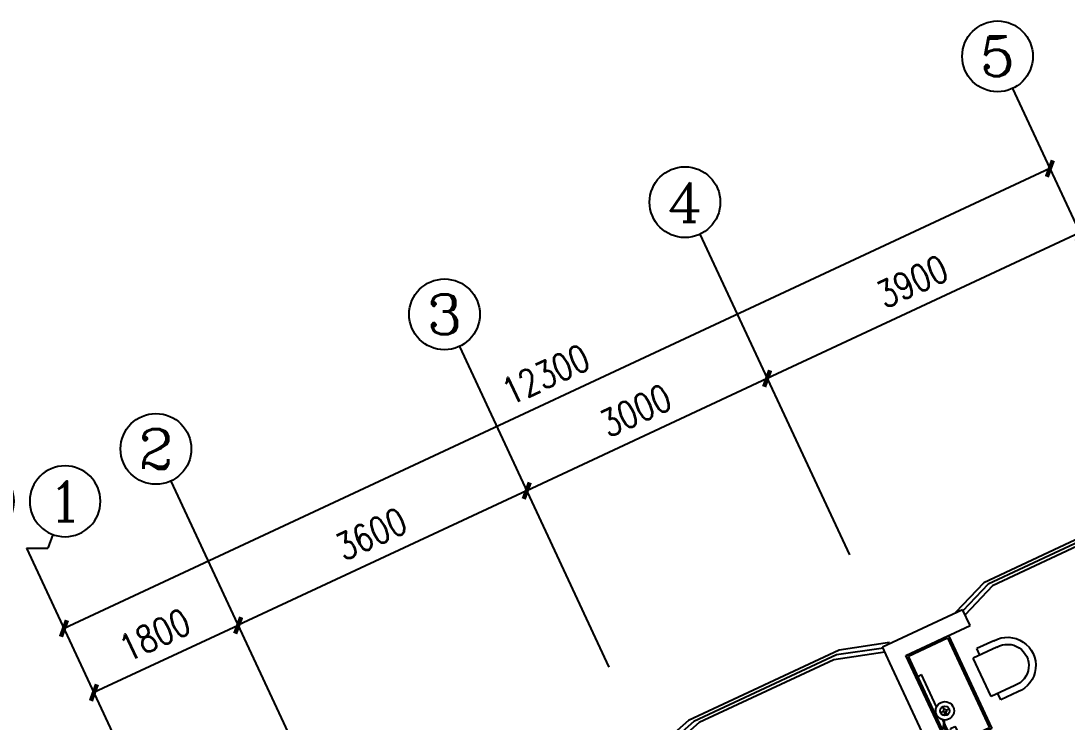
# Model space of a CAD drawing. Header units: millimetres. Extents: x 751 to 49128, y 379 to 40024.
# Drawn here: x 24918 to 36748, y 32099 to 40024 of the extents above; entities that cross this region are included whole.
import ezdxf
from ezdxf.enums import TextEntityAlignment as Align

# ---------------------------------------------------------------- set-up
doc = ezdxf.new("R2010")
doc.units = ezdxf.units.MM
for name, color, linetype in [('AXIS', 3, 'Continuous'), ('AXIS_TEXT', 7, 'Continuous'), ('LAYER1', 5, 'Continuous'), ('PUB_WINDW', 7, 'Continuous'), ('WALL', 255, 'Continuous'), ('WINDOW', 2, 'Continuous')]:
    doc.layers.add(name, color=color, linetype=linetype)
doc.styles.add('COMPLEX', font='COMPLEX')
doc.styles.add('DIM_FONT', font='SIMPLEX', dxfattribs={"width": 0.8})
doc.styles.get("Standard").update_dxf_attribs({"font": 'arial.ttf'})
doc.dimstyles.new('AXIS', dxfattribs={"dimtxt": 300, "dimasz": 1, "dimexe": 250, "dimexo": 300, "dimgap": 0.09, "dimtad": 1, "dimdec": 0, "dimzin": 0, "dimdsep": 46, "dimtxsty": 'DIM_FONT', "dimblk": '_DIMX', "dimcen": 0.09, "dimse1": 1, "dimse2": 1, "dimclrt": 7, "dimadec": 0, "dimazin": 0, "dimtfac": 1, "dimtdec": 0, "dimtix": 1, "dimtmove": 2, "dimatfit": 3, "dimldrblk": '_DIMX', "dimfxl": 1, "dimtolj": 1, "dimtzin": 0, "dimarcsym": 0})

# ---------------------------------------------------------------- blocks, each defined once
blk = doc.blocks.new('_AXISO1')
blk.add_line((0.354, -0.146), (0.5, 0))
blk.add_circle((0, -0.5), 0.5)
at = {"layer": 'AXIS_TEXT', "style": 'COMPLEX', "width": 1.041667}
blk.add_attdef('A', text='', height=0.56, dxfattribs=at).set_placement((-0.25, -0.78), (0.25, -0.78), align=Align.FIT)
blk = doc.blocks.new('_AXISO2')
blk.add_line((0.354, 0.146), (0.5, 0))
blk.add_circle((0, 0.5), 0.5)
at = {"layer": 'AXIS_TEXT', "style": 'COMPLEX', "width": 1.041667}
blk.add_attdef('A', text='', height=0.56, dxfattribs=at).set_placement((-0.25, 0.22), (0.25, 0.22), align=Align.FIT)
blk = doc.blocks.new('_DIMX')
at = {"const_width": 50}
blk.add_lwpolyline([(-70, -70), (70, 70)], dxfattribs=at)
blk = doc.blocks.new('*D77')
at = {"color": 0, "linetype": 'ByBlock', "transparency": 16777216}
blk.add_line((25712, 40676), (14566, 35478), dxfattribs=at)
at = {"layer": 'DEFPOINTS', "color": 0, "linetype": 'ByBlock', "transparency": 16777216}
for p in [(26981, 37957), (14565, 35478), (15833, 32759)]:
    blk.add_point(p, dxfattribs=at)
at = {"color": 0, "linetype": 'ByBlock', "transparency": 16777216}
for p, rotation in [((25713, 40676), 24.99999999999999), ((14565, 35478), 205)]:
    blk.add_blockref('_DIMX', p, dxfattribs=dict(at, rotation=rotation))
at = {"color": 7, "linetype": 'ByBlock', "transparency": 16777216, "insert": (20012, 38349), "char_height": 300, "attachment_point": 5, "rotation": 25, "style": 'DIM_FONT'}
blk.add_mtext('\\A1;12300', dxfattribs=at)
blk = doc.blocks.new('*D76')
at = {"color": 0, "linetype": 'ByBlock', "transparency": 16777216}
blk.add_line((16534, 35513), (14904, 34753), dxfattribs=at)
at = {"layer": 'DEFPOINTS', "color": 0, "linetype": 'ByBlock', "transparency": 16777216}
for p in [(14904, 34753), (17465, 33520), (15833, 32759)]:
    blk.add_point(p, dxfattribs=at)
at = {"color": 0, "linetype": 'ByBlock', "transparency": 16777216}
for p, rotation in [((16535, 35513), 24.99999999999999), ((14904, 34753), 205)]:
    blk.add_blockref('_DIMX', p, dxfattribs=dict(at, rotation=rotation))
at = {"color": 7, "linetype": 'ByBlock', "transparency": 16777216, "insert": (15592, 35405), "char_height": 300, "attachment_point": 5, "rotation": 25, "style": 'DIM_FONT'}
blk.add_mtext('\\A1;1800', dxfattribs=at)
blk = doc.blocks.new('*D75')
at = {"color": 0, "linetype": 'ByBlock', "transparency": 16777216}
blk.add_line((19797, 37034), (16536, 35514), dxfattribs=at)
at = {"layer": 'DEFPOINTS', "color": 0, "linetype": 'ByBlock', "transparency": 16777216}
for p in [(16535, 35513), (20727, 35041), (17465, 33520)]:
    blk.add_point(p, dxfattribs=at)
at = {"color": 0, "linetype": 'ByBlock', "transparency": 16777216}
for p, rotation in [((19798, 37035), 24.99999999999999), ((16535, 35513), 205)]:
    blk.add_blockref('_DIMX', p, dxfattribs=dict(at, rotation=rotation))
at = {"color": 7, "linetype": 'ByBlock', "transparency": 16777216, "insert": (18039, 36546), "char_height": 300, "attachment_point": 5, "rotation": 25, "style": 'DIM_FONT'}
blk.add_mtext('\\A1;3600', dxfattribs=at)
blk = doc.blocks.new('A$C14F639B7')
at = {"layer": 'LAYER1', "color": 7}
for p, q in [((0, 0), (0, 1160)), ((0, 1160), (530, 1160)), ((20, 20), (20, 1140)), ((20, 1140), (510, 1140)), ((370, 1108), (361, 1099)), ((361, 1099), (361, 974)), ((423, 1108), (370, 1108)), ((486, 921), (398, 1075)), ((492, 924), (403, 1079)), ((432, 1099), (423, 1108)), ((432, 1028), (432, 1099)), ((461, 1140), (461, 835)), ((510, 1140), (510, 20)), ((530, 1160), (530, 0)), ((361, 974), (370, 965)), ((370, 965), (423, 965)), ((423, 965), (432, 974)), ((432, 974), (432, 1016)), ((446, 845), (486, 915)), ((451, 842), (492, 912)), ((379, 753), (343, 753)), ((396, 771), (396, 806)), ((396, 735), (396, 700)), ((403, 770), (421, 801)), ((408, 767), (426, 798)), ((414, 753), (450, 753)), ((461, 671), (461, 271)), ((510, 271), (461, 271)), ((510, 271), (461, 271)), ((510, 20), (20, 20)), ((530, 0), (0, 0))]:
    blk.add_line(p, q, dxfattribs=at)
for centre, radius in [((396, 1083), 7.43), ((396, 753), 104), ((492, 918), 5.94), ((396, 753), 53.5), ((396, 753), 17.8)]:
    blk.add_circle(centre, radius, dxfattribs=at)
blk = doc.blocks.new('M_B1ZDK')
for points in [[(0.5331, 0.549), (0.3361, 1.3649), (-0.3361, 1.3649), (-0.5418, 0.5128)], [(0.5012, 0.4163), (0.318, 1.1838), (-0.318, 1.1838), (-0.5012, 0.4283)], [(0.5, 0.1667), (0.3, 1.0027), (-0.3, 1.0027), (-0.5, 0.1667)]]:
    blk.add_lwpolyline(points)
blk = doc.blocks.new('*D74')
at = {"color": 0, "linetype": 'ByBlock', "transparency": 16777216}
blk.add_line((22516, 38302), (19798, 37035), dxfattribs=at)
at = {"layer": 'DEFPOINTS', "color": 0, "linetype": 'ByBlock', "transparency": 16777216}
for p in [(19798, 37035), (23446, 36309), (20727, 35041)]:
    blk.add_point(p, dxfattribs=at)
at = {"color": 0, "linetype": 'ByBlock', "transparency": 16777216}
for p, rotation in [((22516, 38303), 24.99999999999999), ((19798, 37035), 205)]:
    blk.add_blockref('_DIMX', p, dxfattribs=dict(at, rotation=rotation))
at = {"color": 7, "linetype": 'ByBlock', "transparency": 16777216, "insert": (21030, 37941), "char_height": 300, "attachment_point": 5, "rotation": 25, "style": 'DIM_FONT'}
blk.add_mtext('\\A1;3000', dxfattribs=at)
blk = doc.blocks.new('_AXISO')
blk.add_circle((0, 0), 0.5)
at = {"layer": 'AXIS_TEXT', "style": 'COMPLEX', "width": 1.041667}
blk.add_attdef('A', text='', height=0.56, dxfattribs=at).set_placement((-0.25, -0.28), (0.25, -0.28), align=Align.FIT)
blk = doc.blocks.new('*D73')
at = {"color": 0, "linetype": 'ByBlock', "transparency": 16777216}
blk.add_line((26050, 39950), (22517, 38303), dxfattribs=at)
at = {"layer": 'DEFPOINTS', "color": 0, "linetype": 'ByBlock', "transparency": 16777216}
for p in [(22516, 38303), (26981, 37957), (23446, 36309)]:
    blk.add_point(p, dxfattribs=at)
at = {"color": 0, "linetype": 'ByBlock', "transparency": 16777216}
for p, rotation in [((26051, 39951), 24.99999999999999), ((22516, 38303), 205)]:
    blk.add_blockref('_DIMX', p, dxfattribs=dict(at, rotation=rotation))
at = {"color": 7, "linetype": 'ByBlock', "transparency": 16777216, "insert": (24157, 39399), "char_height": 300, "attachment_point": 5, "rotation": 25, "style": 'DIM_FONT'}
blk.add_mtext('\\A1;3900', dxfattribs=at)
blk = doc.blocks.new('M_C3')
for p, q in [((-319, 296), (-319, 84)), ((-239, 296), (-239, 0)), ((239, 296), (239, 0)), ((319, 296), (319, 84)), ((-319, 84), (-239, 84)), ((-239, 0), (239, 0)), ((239, 84), (319, 84))]:
    blk.add_line(p, q)
for radius, start, end in [(320, 356.4494, 183.5506), (240, 355.2636, 184.7364)]:
    blk.add_arc((0, 316), radius, start, end)
at = {"width": 0.8, "flags": 9}
for tag in ['YSIZE', 'XSIZE', 'XSIZE', 'YSIZE']:
    blk.add_attdef(tag, (0, 0), '', height=0.5, dxfattribs=at)
blk = doc.blocks.new('1T4F79')
blk.add_line((-12317.3, 11880.8), (-12075.6, 11880.8))
at = {"layer": 'AXIS'}
for p, q in [((-1169.7, 17079), (520.8, 13453.8)), ((-4704.3, 15430.8), (-3013.8, 11805.5)), ((-7423.2, 14162.9), (-5732.7, 10537.7)), ((-10685.9, 12641.5), (-8995.5, 9016.3)), ((-12317.3, 11880.8), (-10626.8, 8255.5))]:
    blk.add_line(p, q, dxfattribs=at)
at = {"layer": 'WALL'}
for p, q in [((-2639.6, 10766.3), (-1733.3, 11189)), ((-1648.7, 11007.7), (-1733.3, 11189)), ((-2373.8, 10669.6), (-1648.7, 11007.7)), ((-2555, 10585.1), (-2639.6, 10766.3)), ((-1063.7, 7860), (-2373.8, 10669.6)), ((-1160.4, 7594.3), (-2555, 10585.1))]:
    blk.add_line(p, q, dxfattribs=at)
at = {"rotation": 204.9999999999999}
blk.add_blockref('A$C14F639B7', (-1893.4, 10893.6), dxfattribs=at)
at = {"xscale": -1, "rotation": 295}
blk.add_blockref('M_C3', (-1512.7, 10421.9), dxfattribs=at)
at = {"layer": 'AXIS'}
ref = blk.add_blockref('_AXISO', (-1338.7, 17441.5), dxfattribs=dict(at, xscale=800, yscale=800, zscale=800))
ref.add_attrib('A', '5', dxfattribs={"layer": 'AXIS_TEXT', "height": 448, "style": 'COMPLEX', "width": 1.339286}).set_placement((-1538.7, 17217.5), (-1138.7, 17217.5), align=Align.FIT)
ref = blk.add_blockref('_AXISO', (-4873.3, 15793.3), dxfattribs=dict(at, xscale=800, yscale=800, zscale=800))
ref.add_attrib('A', '4', dxfattribs={"layer": 'AXIS_TEXT', "height": 448, "style": 'COMPLEX', "width": 1.171875}).set_placement((-5073.3, 15569.3), (-4673.3, 15569.3), align=Align.FIT)
ref = blk.add_blockref('_AXISO', (-7592.3, 14525.4), dxfattribs=dict(at, xscale=800, yscale=800, zscale=800))
ref.add_attrib('A', '3', dxfattribs={"layer": 'AXIS_TEXT', "height": 448, "style": 'COMPLEX', "width": 1.339286}).set_placement((-7792.3, 14301.4), (-7392.3, 14301.4), align=Align.FIT)
ref = blk.add_blockref('_AXISO', (-10855, 13004), dxfattribs=dict(at, xscale=800, yscale=800, zscale=800))
ref.add_attrib('A', '2', dxfattribs={"layer": 'AXIS_TEXT', "height": 448, "style": 'COMPLEX', "width": 1.339286}).set_placement((-11055, 12780), (-10655, 12780), align=Align.FIT)
ref = blk.add_blockref('_AXISO2', (-12497.1, 12243.3), dxfattribs=dict(at, xscale=-800, yscale=800, zscale=800, rotation=65))
ref.add_attrib('A', '5', dxfattribs={"layer": 'AXIS_TEXT', "height": 448, "style": 'COMPLEX', "width": 1.339286}).set_placement((-13059.7, 12188.3), (-12659.7, 12188.3), align=Align.FIT)
ref = blk.add_blockref('_AXISO1', (-12244.6, 12243.3), dxfattribs=dict(at, xscale=-800, yscale=800, zscale=800, rotation=115))
ref.add_attrib('A', '1', dxfattribs={"layer": 'AXIS_TEXT', "height": 448, "style": 'COMPLEX', "width": 2.083333}).set_placement((-12082.1, 12188.3), (-11682.1, 12188.3), align=Align.FIT)
at = {"layer": 'WINDOW', "rotation": 25}
for p, xscale, yscale, zscale in [((-739.4, 11542.1), 2100, 199.9999999999997, 2100), ((-3866.1, 10084), 2800, 200.0000000000073, 2800)]:
    blk.add_blockref('M_B1ZDK', p, dxfattribs=dict(at, xscale=xscale, yscale=yscale, zscale=zscale))
at = {"style": 'DIM_FONT', "width": 0.8, "flags": 9}
for tag, p, rotation in [('YSIZE', (3996.4, 9793.9), 295), ('YSIZE', (-19234.8, -11587.2), 270), ('XSIZE', (-19234.8, -11587.2), 270), ('YSIZE', (-5485.9, -11587.2), 270), ('XSIZE', (-5485.9, -11587.2), 270)]:
    blk.add_attdef(tag, p, '', height=0.5, rotation=rotation, dxfattribs=at)
at = {"width": 0.8, "flags": 9}
for tag, p in [('YSIZE', (-560.1, -6402.9)), ('XSIZE', (-560.1, -6402.9)), ('XSIZE', (-760.1, -6602.9)), ('YSIZE', (-760.1, -6602.9))]:
    blk.add_attdef(tag, p, '', height=0.4, rotation=180, dxfattribs=at)
at = {"layer": 'AXIS'}
for p2, distance, picture, middle in [((-10626.8, 8255.5), -3000, '*D77', (-6447.7, 13845.5)), ((-3013.8, 11805.5), -2200, '*D73', (-2303.1, 14895.4))]:
    dim = blk.add_aligned_dim(p1=(520.8, 13453.8), p2=p2, distance=distance, dimstyle='AXIS', dxfattribs=at)
    dim.commit()
    dim.dimension.update_dxf_attribs({"geometry": picture, "text_midpoint": middle, "insert": (-26460.1, -24503.3)})
for base, p1, p2, picture, middle in [((-6662.5, 12531.6), (-3013.8, 11805.5), (-5732.7, 10537.7), '*D74', (-5429.8, 13437.4)), ((-9925.2, 11010.1), (-5732.7, 10537.7), (-8995.5, 9016.3), '*D75', (-8420.6, 12042.7)), ((-11556.6, 10249.4), (-8995.5, 9016.3), (-10626.8, 8255.5), '*D76', (-10867.7, 10901.7))]:
    dim = blk.add_linear_dim(base=base, p1=p1, p2=p2, angle=25, dimstyle='AXIS', dxfattribs=at)
    dim.commit()
    dim.dimension.update_dxf_attribs({"geometry": picture, "text_midpoint": middle, "insert": (-26460.1, -24503.3)})

msp = doc.modelspace()

# ---------------------------------------------------------------- block references
at = {"layer": 'PUB_WINDW'}
msp.add_blockref('1T4F79', (37300, 22182), dxfattribs=at)

doc.saveas('drawing.dxf')
